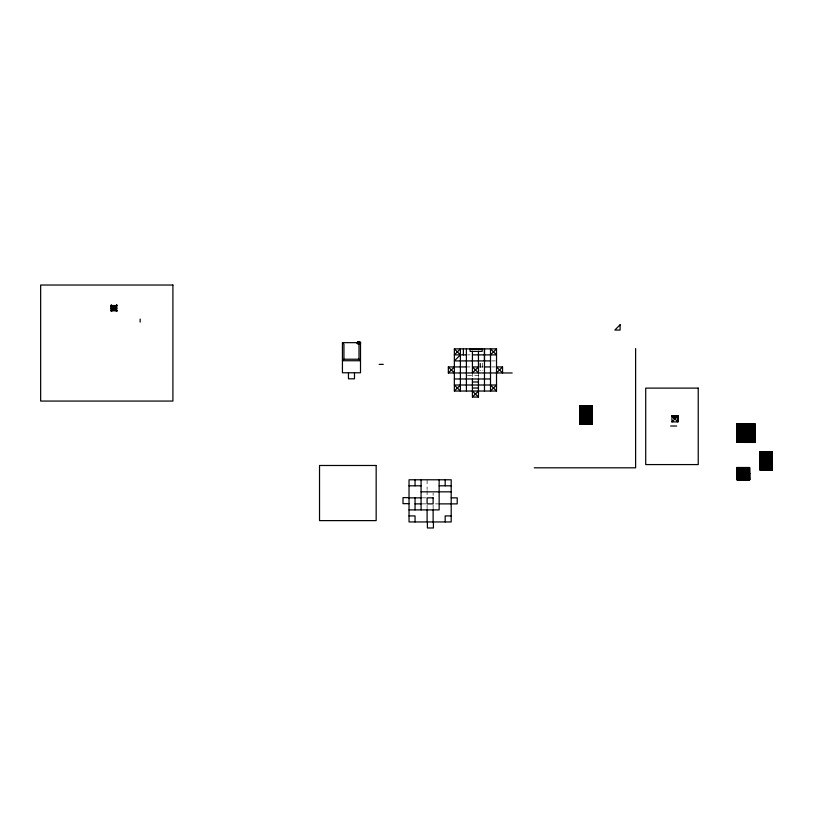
<?xml version="1.0" encoding="UTF-8"?>
<svg xmlns="http://www.w3.org/2000/svg" width="813" height="813" viewBox="0 0 813 813"><rect width="100%" height="100%" fill="white"/><g stroke="black" fill="none" stroke-linecap="round" stroke-linejoin="round"><path stroke-width="0.61" stroke-dasharray="4.07 3.05" d="M467.607 354.885L470.016 354.885M491.702 360.911L495.32 360.911M466.408 366.937L470.016 366.937M479.66 366.937L483.268 366.937M491.702 366.937L495.32 366.937M467.607 375.484L478.451 375.484M422.282 497.851L425.89 497.851M422.282 503.877L425.89 503.877M435.534 503.877L437.943 503.877M482.485 363.32L482.485 370.555M480.483 363.32L480.483 370.555M479.955 363.32L479.955 370.555M478.451 373.482L478.451 378.98M472.424 374.163L472.424 376.571M433.126 493.034L433.126 495.442M433.126 505.086L433.126 508.694M427.099 479.782L427.099 489.416M427.099 490.625L427.099 495.442M427.099 505.086L427.099 508.694"/><path stroke-width="1.22" d="M484.477 360.911L484.477 348.868L484.477 391.033M579.74 424.132L579.74 418.116M579.74 412.059L579.933 406.053M579.933 424.132L579.933 405.88L591.976 405.88L591.966 424.325L579.933 424.325M585.512 406.124L585.33 423.898M585.716 406.063L585.767 406.51M591.356 423.898L591.417 406.063M591.976 424.071L591.976 406.124M592.169 418.553L591.539 418.553M592.169 411.724L591.539 411.652M742.93 441.937L736.7 441.998L736.985 435.981M736.7 423.908L736.883 429.853M736.985 423.746L736.7 441.926M737.117 467.495L736.852 479.497M737.279 467.495L737.228 472.516M737.676 467.922L737.676 479.731L737.482 475.971M737.482 473.705L737.482 470.046M737.482 467.922L737.482 479.731M737.676 473.705L737.676 470.046M742.31 423.908L742.249 442.221M742.493 423.908L742.452 442.404L754.952 442.424M742.828 467.688L742.818 468.125M743.255 467.922L743.072 479.67M748.743 424.142L748.936 442.231M742.991 479.924L743.072 467.688L749.098 467.76L748.905 479.497M737.045 467.495L749.535 467.495L749.728 479.66L749.728 473.288L742.625 473.268M749.728 479.731L736.852 479.65L736.852 467.688L749.728 467.688L749.728 473.705L742.625 473.705M754.332 424.142L754.332 442.231L754.301 424.142L754.881 442.424M754.962 442.221L754.881 423.98M755.145 436.652L754.515 436.195L754.962 436.652M759.931 463.847L759.931 469.863L772.35 469.792M759.931 457.79L760.114 451.774M760.114 469.863L760.185 451.601L772.157 451.601L772.147 470.056L760.114 470.056L760.114 451.794M760.348 451.601L760.348 452.424M760.551 469.792L760.551 451.845M765.704 469.863L765.48 451.794M771.537 463.847L771.537 469.863L771.598 451.794M771.537 457.79L771.72 451.774L771.72 469.863L771.72 451.794M772.157 469.792L772.157 451.845M772.35 464.284L766.324 464.284M772.35 457.455L771.537 457.434M358.248 344.173L357.049 342.73L358.187 342.049L359.753 342.049L360.505 343.523L359.753 344.173L357.466 343.523L357.049 342.73L358.401 341.694L360.535 342.73L359.753 344.173M357.385 342.73L358.401 341.694L357.049 342.73L359.62 341.724L360.505 343.523L358.706 342.049L359.62 341.724L357.385 342.73L357.618 343.523L357.466 342.73M111.035 310.424L117.062 305.109L111.035 311.135L111.035 305.109L117.062 311.135L111.035 305.82M343.94 359.224L342.436 360.738L360.505 360.738L359 359.224L343.94 359.224L343.94 344.173L342.436 342.659L360.505 342.659L360.505 372.781L342.436 372.781L342.436 342.659M360.505 342.659L359 344.173L359 359.224M466.408 366.937L448.339 366.937L448.339 372.964L454.355 366.937M454.355 391.033L454.355 348.868L496.519 348.868L496.519 391.033L454.355 391.033L460.382 385.006M490.503 354.885L496.519 348.868M478.451 378.98L478.451 397.059L472.424 397.059L478.451 391.033M496.519 372.964L502.546 366.937L496.519 366.937L502.546 372.964L502.546 366.937M671.934 415.88L677.961 421.906L677.94 415.88L674.922 418.898L671.934 415.88L671.934 421.906L677.961 421.906L677.961 415.88L671.934 415.9L674.942 418.868M671.934 421.906L677.961 415.88M111.229 305.739L116.879 305.739M111.676 306.613L112.987 306.613M115.111 306.613L116.432 306.613M111.676 306.806L113.18 306.806M114.928 306.806L116.432 306.806M111.035 308.117L117.062 308.117M111.676 309.438L113.18 309.438M114.928 309.438L116.432 309.438M111.676 309.631L112.987 309.631M115.111 309.631L116.432 309.631M111.229 310.505L116.879 310.505M140.151 319.062L140.151 322.07M359.458 342.049L360.535 342.73L358.238 342.049M470.117 349.387L482.16 349.387M466.408 354.885L454.355 354.885L460.382 348.868L460.382 391.033L454.355 385.006L496.519 385.006L490.503 391.033L490.503 348.868L496.519 354.885L472.424 354.885M490.503 360.911L454.355 360.911L460.382 354.885L454.355 348.868M379.163 364.366L383.279 364.366M484.477 366.937L490.503 366.937M448.339 372.964L512.18 372.964M454.355 378.98L490.503 378.98M472.424 381.998L478.451 381.998M472.424 388.014L478.451 388.014M591.976 406.053L592.169 424.142L579.74 424.061M579.74 406.124L592.169 406.124M580.563 406.51L585.33 406.51M586.143 406.51L591.356 406.51M580.563 406.693L585.33 406.693M586.143 406.693L591.356 406.693M591.966 406.693L591.905 405.88M580.563 408.512L585.33 408.512M586.143 408.512L591.356 408.512M580.563 408.705L585.33 408.705M586.143 408.705L591.356 408.705M580.563 410.524L585.33 410.524M586.143 410.524L591.356 410.524M580.563 410.707L585.33 410.707M586.143 410.707L591.356 410.707M591.752 411.459L591.966 412.272M580.37 411.652L579.74 411.703L579.74 418.532M579.74 411.988L580.37 412.089M580.594 412.089L585.299 412.089M586.173 412.089L592.169 412.069M580.563 412.526L585.33 412.526M586.143 412.526L591.356 412.526M580.563 412.719L585.33 412.719M586.143 412.719L591.356 412.719M580.563 414.539L585.33 414.539M586.143 414.539L591.356 414.539M580.563 414.721L585.33 414.721M586.143 414.721L591.356 414.721M671.934 416.256L677.961 416.256M580.563 416.551L585.33 416.551M586.143 416.551L591.356 416.551M671.934 416.449L677.961 416.449M580.563 416.734L585.33 416.734M586.143 416.734L591.356 416.734M591.752 417.923L591.966 418.746M579.74 418.187L580.37 418.116M580.594 418.116L585.299 418.116M586.173 418.116L592.169 418.126M579.74 418.451L580.37 418.553M580.563 418.553L585.33 418.553M586.143 418.553L591.356 418.553M580.563 418.746L585.33 418.746M586.143 418.746L591.356 418.746M580.563 420.565L585.33 420.565M586.143 420.565L591.356 420.565M580.563 420.748L585.33 420.748M586.143 420.748L591.356 420.748M580.563 422.567L585.33 422.567M586.143 422.567L591.356 422.567M580.563 422.76L585.33 422.76M586.143 422.76L591.356 422.76M591.752 423.512L591.905 424.325M736.913 423.746L742.93 423.99M736.7 423.98L754.952 423.98M736.7 424.142L755.145 424.152L755.145 442.231L736.883 442.221L736.883 424.142M749.373 424.223L749.596 442.221L749.566 424.142M755.145 424.223L754.952 424.793M736.913 424.366L742.919 424.366M736.883 424.589L748.743 424.589M748.936 424.589L753.732 424.599M737.513 424.772L742.279 424.772M748.743 424.772L742.533 424.589M748.936 424.793L753.732 424.793M749.566 425.524L754.332 425.524M749.566 425.717L754.332 425.717M670.644 426.012L676.66 426.012M737.513 426.591L742.279 426.591M743.102 426.591L748.743 426.591M737.513 426.784L742.279 426.784M743.102 426.784L748.743 426.784M749.566 427.536L754.332 427.536M749.566 427.719L754.332 427.719M737.513 428.603L742.279 428.603M743.102 428.603L748.743 428.603M737.513 428.786L742.279 428.786M743.102 428.786L748.743 428.786M749.566 429.538L754.332 429.538M736.7 429.731L737.33 429.731M749.566 429.731L754.332 429.731M755.145 429.986L754.515 429.731L755.145 430.168M737.543 430.168L742.249 430.168M743.133 430.168L748.367 430.168M749.596 430.168L754.301 430.168M737.513 430.605L742.279 430.605M743.102 430.605L748.743 430.605M737.513 430.799L742.279 430.799M743.102 430.799L748.743 430.799M749.566 431.551L754.332 431.551M749.566 431.733L754.332 431.733M737.513 432.618L742.279 432.618M743.102 432.618L748.743 432.618M737.513 432.801L742.279 432.801M743.102 432.801L748.743 432.801M749.566 433.563L754.332 433.563M749.566 433.746L754.332 433.746M737.513 434.63L742.279 434.63M743.102 434.63L748.743 434.63M737.513 434.813L742.279 434.813M743.102 434.813L748.743 434.813M749.566 435.565L754.332 435.565M749.566 435.758L754.332 435.758M736.7 436.185L737.33 436.195M737.543 436.195L742.249 436.195M743.133 436.195L748.367 436.195M749.596 436.195L754.301 436.195M736.7 429.518L736.883 436.215M737.513 436.632L742.279 436.632M743.102 436.632L748.743 436.632M737.513 436.825L742.279 436.825M743.102 436.825L748.743 436.825M749.566 437.577L754.332 437.577M749.566 437.76L754.332 437.76M737.513 438.644L742.279 438.644M743.102 438.644L748.743 438.644M737.513 438.827L742.279 438.827M743.102 438.827L748.743 438.827M749.566 439.579L754.332 439.579M749.566 439.772L754.332 439.772M737.513 440.646L742.279 440.646M743.102 440.646L748.743 440.646M737.513 440.839L742.279 440.839M743.102 440.839L748.743 440.839M749.566 441.591L754.332 441.591M736.7 441.764L737.33 441.774M749.566 441.774L754.332 441.774M772.157 451.774L772.35 469.863M759.931 451.845L772.35 451.845M760.114 452.231L772.157 452.231M760.114 452.424L772.147 452.424L772.086 451.601M760.744 454.243L765.511 454.243M766.324 454.243L771.537 454.243M760.744 454.426L765.511 454.426M766.324 454.426L771.537 454.426M760.744 456.245L765.511 456.245M766.324 456.245L771.537 456.245M760.744 456.439L765.511 456.439M766.324 456.439L771.537 456.439M767.025 457.18L772.157 457.18M767.025 457.373L772.157 457.373M760.551 457.373L759.921 457.434L759.921 464.264M759.931 457.719L760.551 457.821M760.775 457.821L765.48 457.821M766.354 457.821L772.35 457.79M760.114 458.004L760.368 457.373M767.005 458.004L772.147 458.004L772.086 457.18M760.744 458.258L765.511 458.258M766.324 458.258L771.537 458.258M760.744 458.441L765.511 458.441M766.324 458.441L771.537 458.441M760.744 460.26L765.511 460.26M766.324 460.26L771.537 460.26M760.744 460.453L765.511 460.453M766.324 460.453L771.537 460.453M760.744 462.272L765.511 462.272M766.324 462.272L771.537 462.272M760.744 462.465L765.511 462.465M766.324 462.465L771.537 462.465M760.125 463.654L760.114 464.467M767.025 463.654L772.157 463.654M759.931 463.918L760.551 463.837M760.775 463.837L765.48 463.837M766.354 463.837L772.35 463.918M759.921 464.182L760.551 464.284M760.744 464.284L765.511 464.284M760.744 464.467L765.511 464.467M766.324 464.467L772.147 464.467L772.086 463.654M760.744 466.286L765.511 466.286M766.324 466.286L771.537 466.286M760.744 466.479L765.511 466.479M766.324 466.479L771.537 466.479M534.253 467.81L635.614 467.81L635.614 348.594M736.852 467.76L737.045 479.924L749.515 479.924L749.474 473.085L743.834 473.085M737.289 467.871L742.625 467.76L742.716 479.731M737.045 468.125L742.442 468.125M742.625 468.125L749.515 468.125L743.255 468.308M737.676 468.308L742.442 468.308M760.744 468.298L765.511 468.298M766.324 468.298L771.537 468.298M760.744 468.481L765.511 468.481M766.324 468.481L771.537 468.481M760.125 469.233L760.348 470.056M767.025 469.233L772.157 469.233M767.025 469.426L772.157 469.426M737.676 470.127L742.442 470.127M743.255 470.127L748.468 470.127M737.676 470.321L742.442 470.321M743.255 470.321L748.468 470.321M737.676 472.14L742.442 472.14M743.255 472.14L748.468 472.14M737.676 472.333L742.442 472.333M743.255 472.333L748.468 472.333M737.045 473.349L737.482 473.359M749.098 473.349L743.072 473.461L749.098 473.491M736.852 473.705L742.411 473.705M743.814 473.898L749.515 473.898M737.676 474.152L742.442 474.152M743.255 474.152L748.468 474.152M737.676 474.335L742.442 474.335M743.255 474.335L748.468 474.335M737.676 476.154L742.442 476.154M743.255 476.154L748.468 476.154M737.676 476.347L742.442 476.347M743.255 476.347L748.468 476.347M737.676 478.166L742.442 478.166M743.255 478.166L748.468 478.166M737.676 478.349L742.442 478.349M743.255 478.349L748.468 478.349M737.045 478.725L737.228 473.268M737.045 479.172L737.137 473.705M743.834 479.101L749.535 479.101M737.045 479.294L749.535 479.294M409.03 485.808L421.073 485.808M439.142 485.808L451.195 485.808M421.073 491.835L451.195 491.835M409.03 497.637L403.004 497.637L403.004 503.654L409.03 503.654M409.03 497.851L421.073 497.851M451.195 497.851L457.221 497.851L457.221 503.877L439.142 503.877M415.047 503.877L421.073 503.877M409.03 509.903L439.142 509.903L439.142 479.782M409.03 515.92L415.047 515.92L415.047 521.946M451.195 515.92L445.168 515.92L445.168 521.946M358.706 342.049L360.535 342.73M490.503 385.006L496.519 391.033M448.339 366.937L454.355 372.964M472.424 391.033L478.451 397.059M772.086 469.233L772.086 470.056M771.933 451.601L771.923 452.424M771.933 457.18L771.923 458.004M771.933 463.654L771.923 464.467M771.933 469.233L771.923 470.056M771.161 451.794L771.161 469.863M771.059 451.794L771.059 469.863M770.094 451.794L770.094 469.863M769.992 451.794L769.992 469.863M769.555 451.794L769.464 469.863M768.935 451.794L769.027 469.863M768.397 451.794L768.488 469.863M767.421 451.794L767.421 469.863M767.33 451.794L767.33 469.863M766.893 451.794L766.893 469.863M766.801 451.794L766.801 469.863M766.324 469.863L766.141 451.774L766.131 470.056M765.937 451.601L765.927 452.424M765.948 469.426L765.927 470.056M765.775 451.601L765.765 470.056M763.976 451.794L763.976 469.863M763.346 451.794L763.346 469.863M762.818 451.794L762.909 469.863M761.303 451.794L761.303 469.863M761.212 451.794L761.212 469.863M760.775 451.794L760.551 469.863M754.708 441.774L754.718 442.424M753.326 424.142L753.326 442.221M753.234 424.142L753.234 442.221M752.797 424.142L752.696 442.221M752.259 424.142L752.167 442.221M751.73 424.142L751.629 442.221M750.125 424.142L750.125 442.221M750.033 424.142L750.033 442.221M749.291 423.959L749.332 442.404M749.139 423.959L749.169 424.793M749.119 441.774L749.169 442.424M749.088 467.688L749.098 479.721L748.905 467.688M748.936 424.142L749.007 442.424M748.651 467.688L748.651 479.731M748.529 467.688L748.468 479.731M748.367 424.142L748.367 442.221M748.092 467.688L748.092 479.731M747.93 424.142L747.93 442.221M747.99 467.688L747.99 479.731M747.838 424.142L747.838 442.221M747.401 424.142L747.401 442.221M747.462 467.688L747.554 479.731M747.299 424.142L747.299 442.221M746.923 467.688L747.025 479.731M746.862 424.142L746.771 442.221M746.486 467.688L746.395 479.731M746.334 424.142L746.232 442.221M745.958 467.688L745.958 479.731M745.795 424.142L745.704 442.221M745.856 467.688L745.856 479.731M745.419 467.688L745.419 479.731M745.267 424.142L745.267 442.221M745.328 467.688L745.328 479.731M745.165 424.142L745.165 442.221M744.891 467.688L744.891 479.731M744.728 424.142L744.728 442.221M744.789 467.688L744.789 479.731M744.637 424.142L744.637 442.221M744.352 467.688L744.352 479.731M744.261 467.688L744.261 479.731M743.824 467.688L743.824 479.731M743.661 424.142L743.57 442.221M743.102 424.142L743.133 442.221M742.909 424.142L742.909 442.221M742.879 479.294L742.828 479.924M742.686 423.959L742.665 424.772M742.726 441.774L742.665 442.404M742.442 467.688L742.411 479.731M741.974 467.688L741.974 479.731M741.812 424.142L741.812 442.221M741.873 467.688L741.873 479.731M741.72 424.142L741.72 442.221M741.344 467.688L741.344 479.731M741.283 424.142L741.182 442.221M740.806 467.688L740.907 479.731M740.653 424.142L740.745 442.221M740.115 424.142L740.115 442.221M739.84 467.688L739.84 479.731M739.678 424.142L739.678 442.221M739.739 467.688L739.739 479.731M739.586 424.142L739.586 442.221M739.302 467.688L739.302 479.731M739.149 424.142L739.149 442.221M739.21 467.688L739.21 479.731M739.047 424.142L739.047 442.221M738.773 467.688L738.773 479.731M738.671 467.688L738.671 479.731M738.082 424.142L738.082 442.221M738.234 467.688L738.234 479.731M737.98 424.142L737.98 442.221M737.513 423.919L737.543 442.221M737.33 423.919L737.33 442.221M737.228 479.294L737.279 479.924M590.98 406.063L590.98 424.142M590.878 406.063L590.878 424.142M590.441 406.063L590.441 424.142M590.35 406.063L590.35 424.142M589.913 406.063L589.913 424.142M589.811 406.063L589.811 424.142M589.374 406.063L589.374 424.142M589.283 406.063L589.283 424.142M588.846 406.063L588.744 424.142M588.216 406.063L588.307 424.142M587.677 406.063L587.677 424.142M587.24 406.063L587.24 424.142M587.149 406.063L587.149 424.142M586.712 406.063L586.712 424.142M586.62 406.063L586.62 424.142M586.173 406.063L585.878 424.325M585.767 423.695L585.716 424.325M585.594 405.88L585.584 424.325M585.33 406.063L585.33 424.142M584.862 406.063L584.862 424.142M584.76 406.063L584.76 424.142M584.323 406.063L584.323 424.142M584.232 406.063L584.232 424.142M583.795 406.063L583.795 424.142M583.693 406.063L583.693 424.142M583.165 406.063L583.256 424.142M582.728 406.063L582.626 424.142M582.189 406.063L582.098 424.142M581.661 406.063L581.661 424.142M581.559 406.063L581.559 424.142M581.122 406.063L581.122 424.142M581.031 406.063L581.031 424.142M580.563 424.142L580.563 406.053L580.37 424.142M580.187 423.695L580.167 424.325M579.933 406.063L580.004 424.325M482.16 348.868L482.16 351.389L470.117 351.389L470.117 348.868M478.451 351.277L478.451 372.964L472.424 366.937L478.451 366.937L472.424 372.964L472.424 351.277M472.424 378.98L472.424 397.059M466.408 348.868L466.408 391.033M463.39 348.868L463.39 354.885M445.168 479.782L445.168 485.808M433.42 521.946L433.42 527.972L427.394 527.972L427.394 521.946L451.195 521.946L451.195 479.782L409.03 479.782L409.03 521.946L427.099 521.946L427.099 509.903M433.126 509.903L433.126 521.946M421.073 479.782L421.073 509.903M415.047 479.782L415.047 485.808M415.047 497.851L415.047 509.903M354.478 372.781L354.478 378.807L348.462 378.807L348.462 372.781M116.432 305.302L116.432 310.942M115.558 305.739L115.558 307.06M115.558 309.184L115.558 310.505M115.365 305.739L115.365 307.243M115.365 308.991L115.365 310.505M112.733 305.739L112.733 307.243M112.733 308.991L112.733 310.505M112.55 305.739L112.55 307.06M112.55 309.184L112.55 310.505M111.676 305.302L111.676 310.942M116.615 305.109L111.035 310.688L117.062 310.698L111.483 305.109L111.483 311.135L117.062 305.556L111.035 305.556L116.615 311.135L116.615 305.109M620.095 324.783L614.831 330.058L620.095 330.058L620.095 324.783M172.905 285.028L40.65 285.028L40.65 401.063L172.905 401.063L172.905 285.028M698.225 388.116L645.715 388.116L645.715 464.579L698.225 464.579L698.225 388.116M376.165 465.483L319.529 465.483L319.529 520.615L376.165 520.615L376.165 465.483M433.126 497.851L427.099 497.851L427.099 503.877L433.126 503.877L433.126 497.851M770.622 469.863L770.622 451.794L770.531 469.863M767.96 469.863L767.96 451.794L767.868 469.863M765.043 469.863L765.043 451.794L764.942 469.863M764.505 469.863L764.505 451.794L764.413 469.863M762.37 469.863L762.37 451.794L762.279 469.863M761.842 469.863L761.842 451.794L761.751 469.863M753.854 442.221L753.854 424.142L753.763 442.221M751.192 442.221L751.192 424.142L751.1 442.221M750.663 442.221L750.663 424.142L750.562 442.221M744.2 442.221L744.2 424.142L744.098 442.221M740.369 479.731L740.369 467.688L740.277 479.731M738.611 442.221L738.611 424.142L738.519 442.221"/></g></svg>
